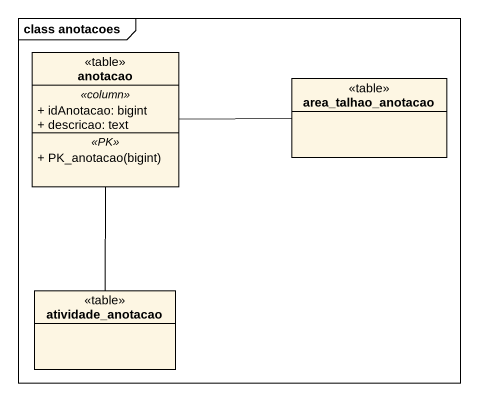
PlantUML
@startuml
mainframe class anotacoes
hide circle
hide empty members
skinparam classAttributeIconSize 0
class anotacao <<table>> {
  .. <<column>> ..
  + idAnotacao: bigint
  + descricao: text
  .. <<PK>> ..
  + PK_anotacao(bigint)
}
class area_talhao_anotacao <<table>>
class atividade_anotacao <<table>>
anotacao -right- area_talhao_anotacao
anotacao -- atividade_anotacao
@enduml
